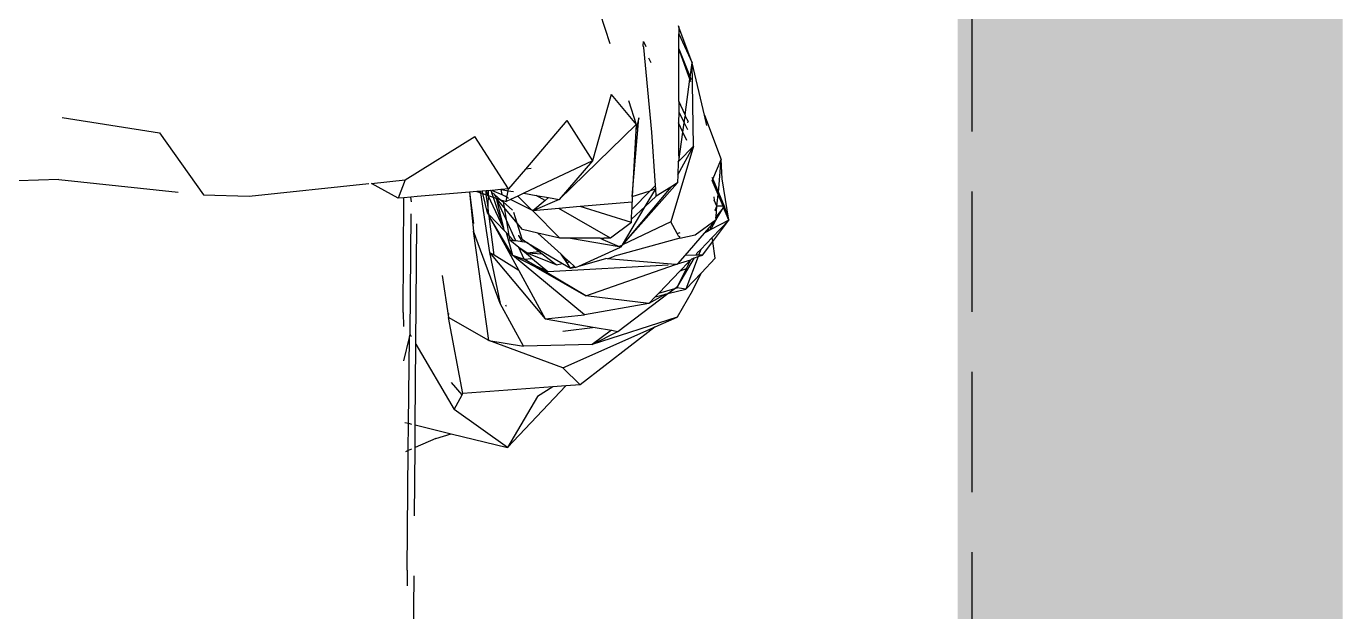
# Model space of a CAD drawing. Header units: millimetres. Extents: x 0 to 460473, y -68369 to 85219.
# Drawn here: x 231396.2 to 231464.6, y -38875.6 to -38845.2 of the extents above; entities that cross this region are included whole.
import ezdxf

# ---------------------------------------------------------------- set-up
doc = ezdxf.new("R2010")
doc.units = ezdxf.units.MM
doc.header["$LTSCALE"] = 50
doc.linetypes.add('HIDDEN2', pattern=[0.1875, 0.125, -0.0625])
doc.layers.add('fur', color=6, linetype='Continuous')
doc.layers.add('hid', color=8, linetype='HIDDEN2')

msp = doc.modelspace()

# ---------------------------------------------------------------- linework, layer by layer
at = {"layer": 'fur', "color": 40, "lineweight": 50, "true_color": 0xf8d731, "const_width": 20}
msp.add_lwpolyline([(231454.62857818, -37422.47504293), (231454.62857818, -39432.25663589), (230244.58358802, -39432.25663589), (230244.58358802, -37422.47504293)], close=True, dxfattribs=at)
at = {"layer": 'hid'}
for p, q in [((231445.38953013, -39441.24134443), (231445.38953013, -37668.9292549)), ((231424.62115225, -38840.09818856), (231427.92392137, -38850.25397763)), ((231430.10895579, -38845.1122003), (231430.14976577, -38845.20041273)), ((231430.14976577, -38845.20041273), (231430.14861405, -38845.55007061)), ((231430.83821764, -38847.0474652), (231430.14976577, -38845.20041273)), ((231430.14605938, -38846.32566309), (231430.14861405, -38845.55007061)), ((231430.14861405, -38845.55007061), (231430.83821764, -38847.0474652)), ((231428.29077078, -38846.16559042), (231428.3039639, -38845.94930202)), ((231428.33192564, -38846.2552047), (231428.29077078, -38846.16559042)), ((231428.3039639, -38845.94930202), (231428.43486332, -38846.21085885)), ((231428.73611459, -38850.6542501), (231428.33192564, -38846.2552047)), ((231430.13710544, -38849.0440548), (231430.14605938, -38846.32566309)), ((231430.72215607, -38847.906591), (231430.14605938, -38846.32566309)), ((231430.14605938, -38846.32566309), (231430.73550039, -38847.807812)), ((231428.69718914, -38847.05056219), (231428.58509902, -38846.80648711)), ((231430.73550039, -38847.807812), (231430.83821764, -38847.0474652)), ((231430.91246245, -38851.38113957), (231430.83821764, -38847.0474652)), ((231431.47312036, -38849.77200619), (231430.83821764, -38847.0474652)), ((231430.47311444, -38849.75007884), (231430.72215607, -38847.906591)), ((231430.72215607, -38847.906591), (231430.73550039, -38847.807812)), ((231430.76832171, -38848.03327902), (231430.72215607, -38847.906591)), ((231430.73550039, -38847.807812), (231430.77655625, -38847.91713888)), ((231426.62294981, -38848.7018803), (231425.65776728, -38852.14935609)), ((231426.62294981, -38848.7018803), (231427.92392137, -38850.25397763)), ((231430.13710544, -38849.0440548), (231430.13524632, -38849.60848126)), ((231430.47311444, -38849.75007884), (231430.13710544, -38849.0440548)), ((231398.09888132, -38849.89269923), (231403.15502787, -38850.6925776)), ((231427.72671497, -38853.99771509), (231428.06228669, -38849.91136306)), ((231428.06228669, -38849.91136306), (231427.90714831, -38850.57239497)), ((231430.13524632, -38849.60848126), (231430.13337096, -38850.17783319)), ((231430.13524632, -38849.60848126), (231430.41636052, -38850.17018997)), ((231430.41636052, -38850.17018997), (231430.46394778, -38849.81793348)), ((231430.47311444, -38849.75007884), (231430.46394778, -38849.81793348)), ((231430.46394778, -38849.81793348), (231430.62188096, -38850.09868269)), ((231431.47312036, -38849.77200619), (231432.34111258, -38852.08336612)), ((231431.59941443, -38850.31396851), (231431.47312036, -38849.77200619)), ((231403.15502787, -38850.6925776), (231405.45455462, -38853.90708881)), ((231424.32079825, -38850.0470091), (231422.17266166, -38852.57336789)), ((231427.92392137, -38850.25397763), (231423.93438776, -38854.15071843)), ((231424.32079825, -38850.0470091), (231425.65776728, -38852.14935609)), ((231427.90714831, -38850.57239497), (231427.72671497, -38853.99771509)), ((231427.92392137, -38850.25397763), (231427.90714831, -38850.57239497)), ((231428.92549254, -38853.42478391), (231428.73611459, -38850.6542501)), ((231430.13337096, -38850.17783319), (231430.12857975, -38851.63243469)), ((231430.35123924, -38850.65223909), (231430.13337096, -38850.17783319)), ((231430.14631745, -38852.16913735), (231430.35123924, -38850.65223909)), ((231430.35123924, -38850.65223909), (231430.41636052, -38850.17018997)), ((231430.55168626, -38851.0887104), (231430.35123924, -38850.65223909)), ((231430.41636052, -38850.17018997), (231430.59193667, -38850.52101767)), ((231430.61622304, -38850.17848217), (231430.62188096, -38850.09868269)), ((231415.91951055, -38853.13453962), (231419.54325723, -38850.88454841)), ((231421.2902601, -38853.61113382), (231419.54325723, -38850.88454841)), ((231430.91246245, -38851.38113957), (231429.72004581, -38855.32453995)), ((231430.08198955, -38852.88151409), (231430.91246245, -38851.38113957)), ((231430.14631745, -38852.16913735), (231430.91246245, -38851.38113957)), ((231430.12857975, -38851.63243469), (231430.14631745, -38852.16913735)), ((231422.17266166, -38852.57336789), (231421.2902601, -38853.61113382)), ((231425.65776728, -38852.14935609), (231422.08635777, -38853.83713)), ((231422.46266047, -38852.53808549), (231422.17266166, -38852.57336789)), ((231425.65776728, -38852.14935609), (231423.93438776, -38854.15071843)), ((231430.10705468, -38852.20952002), (231430.08198955, -38852.88151409)), ((231430.10705468, -38852.20952002), (231430.14631745, -38852.16913735)), ((231431.90282157, -38853.10030448), (231432.34111258, -38852.08336612)), ((231432.19567108, -38853.78653729), (231432.34111258, -38852.08336612)), ((231432.40129587, -38853.09121287), (231432.34111258, -38852.08336612)), ((231397.92545595, -38853.1175422), (231391.27023369, -38853.33784204)), ((231397.92545595, -38853.1175422), (231405.45455462, -38853.90708881)), ((231407.8193268, -38853.99307574), (231414.17733875, -38853.3191919)), ((231414.17733875, -38853.3191919), (231415.91951055, -38853.13453962)), ((231415.57003498, -38854.08972771), (231414.17733875, -38853.3191919)), ((231415.91951055, -38853.13453962), (231415.57003498, -38854.08972771)), ((231430.06670907, -38853.29118247), (231427.21858987, -38856.52147948)), ((231428.65846666, -38853.69942619), (231428.92549254, -38853.42478391)), ((231428.94074846, -38853.60905712), (231428.92549254, -38853.42478391)), ((231430.06670907, -38853.29118247), (231429.7253993, -38853.50936163)), ((231430.08198955, -38852.88151409), (231430.06670907, -38853.29118247)), ((231431.86066925, -38853.00152917), (231431.90282157, -38853.10030448)), ((231431.87626162, -38853.1619298), (231431.90282157, -38853.10030448)), ((231432.18631811, -38853.89606389), (231431.87626162, -38853.1619298)), ((231431.90282157, -38853.10030448), (231432.19567108, -38853.78653729)), ((231432.74683421, -38855.22322202), (231432.40129587, -38853.09121287)), ((231405.45455462, -38853.90708881), (231407.8193268, -38853.99307574)), ((231415.856977, -38854.06572014), (231415.57003498, -38854.08972771)), ((231415.82791718, -38860.02769579), (231415.856977, -38854.06572014)), ((231416.22160579, -38854.03521275), (231415.856977, -38854.06572014)), ((231416.55024322, -38854.00771666), (231416.22160579, -38854.03521275)), ((231416.24747466, -38854.27174985), (231416.22160579, -38854.03521275)), ((231416.48741913, -38861.67145559), (231416.55024322, -38854.00771666)), ((231419.27190751, -38853.78000326), (231416.55024322, -38854.00771666)), ((231419.65196247, -38853.74820521), (231419.27190751, -38853.78000326)), ((231419.27190751, -38853.78000326), (231419.48318814, -38855.4133744)), ((231419.27190751, -38853.78000326), (231419.46863744, -38855.80280056)), ((231419.8239766, -38853.73381331), (231419.65196247, -38853.74820521)), ((231419.65196247, -38853.74820521), (231419.8356771, -38853.81127483)), ((231419.92236227, -38853.72558168), (231419.8239766, -38853.73381331)), ((231419.8239766, -38853.73381331), (231419.8356771, -38853.81127483)), ((231419.8356771, -38853.81127483), (231420.30332909, -38856.90729928)), ((231419.8356771, -38853.81127483), (231419.95294582, -38853.85153343)), ((231420.12760229, -38853.70840987), (231419.92236227, -38853.72558168)), ((231419.95294582, -38853.85153343), (231419.92236227, -38853.72558168)), ((231420.19683654, -38854.85594453), (231419.95294582, -38853.85153343)), ((231419.95294582, -38853.85153343), (231420.14011408, -38853.91578869)), ((231420.24410536, -38853.69866241), (231420.12760229, -38853.70840987)), ((231420.14011408, -38853.91578869), (231420.12760229, -38853.70840987)), ((231420.23392153, -38853.94799299), (231420.12760229, -38853.70840987)), ((231420.21433238, -38854.42759401), (231420.14011408, -38853.91578869)), ((231420.14011408, -38853.91578869), (231420.23392153, -38853.94799299)), ((231420.23392153, -38853.94799299), (231420.21433238, -38854.42759401)), ((231420.24410536, -38853.69866241), (231420.23392153, -38853.94799299)), ((231421.03759351, -38855.64894862), (231420.23392153, -38853.94799299)), ((231420.23392153, -38853.94799299), (231420.5019974, -38854.040024)), ((231420.33839198, -38853.69077373), (231420.24410536, -38853.69866241)), ((231420.39493798, -38853.71841872), (231420.33839198, -38853.69077373)), ((231420.4506874, -38853.68137832), (231420.39493798, -38853.71841872)), ((231420.39493798, -38853.71841872), (231420.41763368, -38853.78659636)), ((231420.41763368, -38853.78659636), (231420.5019974, -38854.040024)), ((231420.41763368, -38853.78659636), (231420.56895729, -38853.87594522)), ((231420.89956084, -38853.64382244), (231420.4506874, -38853.68137832)), ((231420.4506874, -38853.68137832), (231420.94466984, -38853.90081717)), ((231420.5019974, -38854.040024), (231421.03759351, -38855.64894862)), ((231420.5019974, -38854.040024), (231420.6569846, -38854.09323144)), ((231420.58333042, -38853.90753665), (231420.56895729, -38853.87594522)), ((231420.58333042, -38853.90753665), (231420.87947028, -38854.16961124)), ((231420.63858513, -38854.02898385), (231420.58333042, -38853.90753665)), ((231420.63858513, -38854.02898385), (231420.6569846, -38854.09323144)), ((231420.6569846, -38854.09323144), (231421.03759351, -38855.64894862)), ((231420.6569846, -38854.09323144), (231420.87947028, -38854.16961124)), ((231421.17355546, -38855.20482289), (231420.6569846, -38854.09323144)), ((231421.06122531, -38854.56485626), (231420.6569846, -38854.09323144)), ((231420.93144333, -38853.64115493), (231420.89956084, -38853.64382244)), ((231420.89956084, -38853.64382244), (231420.94466984, -38853.90081717)), ((231421.2902601, -38853.61113382), (231420.93144333, -38853.64115493)), ((231420.93144333, -38853.64115493), (231421.27429072, -38853.699332)), ((231420.94466984, -38853.90081717), (231421.1180709, -38853.97783584)), ((231421.20855749, -38854.06237377), (231421.1180709, -38853.97783584)), ((231421.17101844, -38854.26970034), (231421.20855749, -38854.06237377)), ((231421.20855749, -38854.06237377), (231421.27429072, -38853.699332)), ((231421.29372885, -38854.105191), (231421.20855749, -38854.06237377)), ((231421.27429072, -38853.699332), (231421.2902601, -38853.61113382)), ((231421.27429072, -38853.699332), (231421.56026903, -38853.74785908)), ((231421.77812424, -38853.98279476), (231421.40294568, -38854.16009635)), ((231422.08635777, -38853.83713), (231421.77812424, -38853.98279476)), ((231422.51114973, -38854.71721123), (231421.77812424, -38853.98279476)), ((231422.08635777, -38853.83713), (231422.72780263, -38853.94597547)), ((231423.19264316, -38854.21369671), (231422.72780263, -38853.94597547)), ((231422.72780263, -38853.94597547), (231423.38024618, -38854.05668728)), ((231423.38024618, -38854.05668728), (231423.19264316, -38854.21369671)), ((231423.38024618, -38854.05668728), (231423.93438776, -38854.15071843)), ((231429.7253993, -38853.50936163), (231427.21858987, -38856.52147948)), ((231427.72671497, -38853.99771509), (231427.71112374, -38854.29369669)), ((231427.72496504, -38854.65955412), (231428.65846666, -38853.69942619)), ((231427.72671497, -38853.99771509), (231428.65846666, -38853.69942619)), ((231428.39123034, -38854.52348819), (231428.94074846, -38853.60905712)), ((231428.97234807, -38853.99074276), (231428.39123034, -38854.52348819)), ((231428.94074846, -38853.60905712), (231428.65846666, -38853.69942619)), ((231428.97234807, -38853.99074276), (231428.94074846, -38853.60905712)), ((231429.7253993, -38853.50936163), (231428.97234807, -38853.99074276)), ((231431.95925537, -38854.01569673), (231431.9762698, -38854.19072626)), ((231432.12212789, -38854.50833072), (231432.18631811, -38853.89606389)), ((231432.18631811, -38853.89606389), (231432.19567108, -38853.78653729)), ((231432.4459764, -38854.51086802), (231432.18631811, -38853.89606389)), ((231432.19567108, -38853.78653729), (231432.50497612, -38854.51133027)), ((231416.18836675, -38861.15698641), (231416.24747466, -38854.27174985)), ((231420.21433238, -38854.42759401), (231420.19683654, -38854.85594453)), ((231420.27600261, -38854.93897653), (231420.21433238, -38854.42759401)), ((231420.87947028, -38854.16961124), (231421.17101844, -38854.26970034)), ((231420.87947028, -38854.16961124), (231421.01045326, -38854.27559806)), ((231421.01045326, -38854.27559806), (231421.50065037, -38854.71933636)), ((231421.01045326, -38854.27559806), (231421.06122531, -38854.56485626)), ((231421.73647604, -38855.38139976), (231421.06122531, -38854.56485626)), ((231421.06122531, -38854.56485626), (231421.17355546, -38855.20482289)), ((231421.40294568, -38854.16009635), (231421.17101844, -38854.26970034)), ((231422.51114973, -38854.71721123), (231421.40294568, -38854.16009635)), ((231422.56104626, -38854.74229515), (231422.51114973, -38854.71721123)), ((231423.93438776, -38854.15071843), (231422.56104626, -38854.74229515)), ((231423.19264316, -38854.21369671), (231422.56104626, -38854.74229515)), ((231423.90689548, -38854.6250647), (231422.56104626, -38854.74229515)), ((231423.96326074, -38856.17207774), (231422.56104626, -38854.74229515)), ((231425.01247836, -38854.5287627), (231423.90689548, -38854.6250647)), ((231426.59295191, -38856.17207774), (231423.90689548, -38854.6250647)), ((231427.71112374, -38854.29369669), (231425.01247836, -38854.5287627)), ((231427.67587621, -38855.35053599), (231425.01247836, -38854.5287627)), ((231427.21858987, -38856.52147948), (231428.39123034, -38854.52348819)), ((231428.39123034, -38854.52348819), (231427.6817675, -38855.17389527)), ((231427.6817675, -38855.17389527), (231427.69799662, -38854.68729176)), ((231427.69799662, -38854.68729176), (231427.72496504, -38854.65955412)), ((231427.72496504, -38854.65955412), (231427.71112374, -38854.29369669)), ((231432.12212789, -38854.50833072), (231431.9762698, -38854.19072626)), ((231432.02626389, -38854.70502165), (231432.12212789, -38854.50833072)), ((231432.02626389, -38854.70502165), (231432.03081214, -38854.75180997)), ((231432.0746937, -38855.20322506), (231432.47099822, -38854.57011326)), ((231432.08791152, -38855.04843973), (231432.12212789, -38854.50833072)), ((231432.47099822, -38854.57011326), (231432.08791152, -38855.04843973)), ((231432.4459764, -38854.51086802), (231432.12212789, -38854.50833072)), ((231432.50497612, -38854.51133027), (231432.4459764, -38854.51086802)), ((231432.47099822, -38854.57011326), (231432.4459764, -38854.51086802)), ((231432.47099822, -38854.57011326), (231432.50497612, -38854.51133027)), ((231432.74683421, -38855.22322202), (231432.47099822, -38854.57011326)), ((231432.50497612, -38854.51133027), (231432.74683421, -38855.22322202)), ((231420.27600261, -38854.93897653), (231420.19683654, -38854.85594453)), ((231420.28622667, -38855.0197091), (231420.27600261, -38854.93897653)), ((231420.27600261, -38854.93897653), (231421.08301683, -38855.78539978)), ((231420.5440546, -38857.05560422), (231420.28622667, -38855.0197091)), ((231421.50230778, -38857.04494501), (231420.28622667, -38855.0197091)), ((231420.28622667, -38855.0197091), (231421.8299252, -38857.84779683)), ((231421.67789468, -38856.31333621), (231421.17355546, -38855.20482289)), ((231421.17355546, -38855.20482289), (231421.31888343, -38856.03278449)), ((231421.73647604, -38855.38139976), (231421.56229516, -38854.83881387)), ((231422.01770925, -38855.72147959), (231421.73647604, -38855.38139976)), ((231422.0027103, -38856.21073853), (231421.73647604, -38855.38139976)), ((231427.67587621, -38855.35053599), (231426.59295191, -38856.17207774)), ((231429.72004581, -38855.32453995), (231427.21858987, -38856.52147948)), ((231427.67587621, -38855.35053599), (231427.6817675, -38855.17389527)), ((231430.05917592, -38855.92882603), (231429.72004581, -38855.32453995)), ((231430.98539485, -38856.00210358), (231432.0746937, -38855.20322506)), ((231432.0746937, -38855.20322506), (231431.78047106, -38855.54146435)), ((231431.80463241, -38855.72295014), (231432.0746937, -38855.20322506)), ((231432.74683421, -38855.22322202), (231431.80463241, -38855.72295014)), ((231432.74683421, -38855.22322202), (231431.86961357, -38856.1376601)), ((231431.90054664, -38856.34454421), (231432.74683421, -38855.22322202)), ((231432.08791152, -38855.04843973), (231432.06279189, -38855.08078962)), ((231432.0746937, -38855.20322506), (231432.06279189, -38855.08078962)), ((231420.26920648, -38861.48993579), (231419.46863744, -38855.80280056)), ((231420.86166506, -38859.56356204), (231419.46863744, -38855.80280056)), ((231421.08301683, -38855.78539978), (231421.03759351, -38855.64894862)), ((231421.1667431, -38855.87321466), (231421.08301683, -38855.78539978)), ((231421.1667431, -38855.87321466), (231421.50230778, -38857.04494501)), ((231421.1667431, -38855.87321466), (231421.31888343, -38856.03278449)), ((231421.31888343, -38856.03278449), (231421.36000523, -38856.2670633)), ((231421.31888343, -38856.03278449), (231421.57162397, -38856.29786713)), ((231421.83809394, -38856.05978044), (231421.82838906, -38856.01649529)), ((231421.83809394, -38856.05978044), (231422.00098097, -38856.36036558)), ((231422.81057333, -38855.90511034), (231422.01770925, -38855.72147959)), ((231423.96326074, -38856.17207774), (231422.81057333, -38855.90511034)), ((231422.81057333, -38855.90511034), (231424.02307858, -38857.00269946)), ((231424.51236373, -38856.17207774), (231423.96326074, -38856.17207774)), ((231424.51236373, -38856.17207774), (231427.03868349, -38856.60756417)), ((231426.05822234, -38856.17207774), (231424.51236373, -38856.17207774)), ((231426.09390615, -38856.18792723), (231426.05822234, -38856.17207774)), ((231426.25438679, -38856.17207774), (231426.09390615, -38856.18792723)), ((231426.1952233, -38856.23292875), (231426.25438679, -38856.17207774)), ((231426.59295191, -38856.17207774), (231426.25438679, -38856.17207774)), ((231430.19176283, -38856.1650788), (231426.79641268, -38857.10344438)), ((231430.05917592, -38855.92882603), (231430.21242528, -38855.87365515)), ((231430.15104837, -38856.09253089), (231430.05917592, -38855.92882603)), ((231430.19726173, -38856.08752224), (231430.15104837, -38856.09253089)), ((231430.19176283, -38856.1650788), (231430.98539485, -38856.00210358)), ((231430.19176283, -38856.1650788), (231430.19726173, -38856.08752224)), ((231431.46668824, -38855.90219008), (231430.45334132, -38857.06713696)), ((231431.86961357, -38856.1376601), (231431.28088975, -38856.75136143)), ((231431.69993075, -38855.63405375), (231431.46668824, -38855.90219008)), ((231431.63231323, -38855.81434536), (231431.46668824, -38855.90219008)), ((231431.69993075, -38855.63405375), (231431.63231323, -38855.81434536)), ((231431.80463241, -38855.72295014), (231431.63231323, -38855.81434536)), ((231431.78047106, -38855.54146435), (231431.69993075, -38855.63405375)), ((231431.80463241, -38855.72295014), (231431.78047106, -38855.54146435)), ((231431.90054664, -38856.34454421), (231431.86961357, -38856.1376601)), ((231421.83586658, -38856.66055083), (231421.36000523, -38856.2670633)), ((231421.57162397, -38856.29786713), (231421.36000523, -38856.2670633)), ((231421.67789468, -38856.31333621), (231421.57162397, -38856.29786713)), ((231422.00098097, -38856.36036558), (231421.67789468, -38856.31333621)), ((231422.10582809, -38857.25391324), (231421.83586658, -38856.66055083)), ((231422.25825493, -38856.94795976), (231421.83586658, -38856.66055083)), ((231422.42978105, -38857.15165595), (231421.83586658, -38856.66055083)), ((231422.24764288, -38856.3962704), (231422.00098097, -38856.36036558)), ((231422.0027103, -38856.21073853), (231422.24764288, -38856.3962704)), ((231422.24764288, -38856.3962704), (231424.09754015, -38857.48054384)), ((231422.88612711, -38856.87991034), (231422.24764288, -38856.3962704)), ((231424.94153945, -38857.61607169), (231427.11772772, -38856.64267285)), ((231426.09390615, -38856.18792723), (231426.1952233, -38856.23292875)), ((231426.1952233, -38856.23292875), (231427.03868349, -38856.60756417)), ((231427.17924376, -38856.54030648), (231427.03868349, -38856.60756417)), ((231427.03868349, -38856.60756417), (231427.11772772, -38856.64267285)), ((231427.17924376, -38856.54030648), (231427.11772772, -38856.64267285)), ((231427.21858987, -38856.52147948), (231427.17924376, -38856.54030648)), ((231431.28088975, -38856.75136143), (231431.10300156, -38856.9367968)), ((231431.28088975, -38856.75136143), (231431.16846066, -38857.05113611)), ((231431.37068042, -38857.04661143), (231431.90054664, -38856.34454421)), ((231432.03063428, -38857.21458588), (231431.90054664, -38856.34454421)), ((231420.30332909, -38856.90729928), (231423.19943914, -38860.35677476)), ((231420.30332909, -38856.90729928), (231420.86166506, -38859.56356204)), ((231420.5440546, -38857.05560422), (231420.30332909, -38856.90729928)), ((231421.8299252, -38857.84779683), (231420.5440546, -38857.05560422)), ((231425.24135889, -38860.14680669), (231421.50230778, -38857.04494501)), ((231422.7136606, -38857.6755158), (231421.50230778, -38857.04494501)), ((231421.50230778, -38857.04494501), (231422.10582809, -38857.25391324)), ((231422.13294918, -38857.27005784), (231422.10582809, -38857.25391324)), ((231422.48064953, -38857.24552658), (231422.13294918, -38857.27005784)), ((231422.66584522, -38857.58727923), (231422.13294918, -38857.27005784)), ((231422.88612711, -38856.87991034), (231422.25825493, -38856.94795976)), ((231423.77146165, -38857.5505348), (231422.25825493, -38856.94795976)), ((231423.04697117, -38857.00174673), (231422.25825493, -38856.94795976)), ((231422.42978105, -38857.15165595), (231422.48064953, -38857.24552658)), ((231422.54165215, -38857.24416164), (231422.48064953, -38857.24552658)), ((231422.54165215, -38857.24416164), (231423.34342907, -38857.90714724)), ((231423.04697117, -38857.00174673), (231422.88612711, -38856.87991034)), ((231423.77146165, -38857.5505348), (231423.04697117, -38857.00174673)), ((231423.34342907, -38857.90714724), (231429.97088454, -38857.53624741)), ((231423.77146165, -38857.5505348), (231424.09754015, -38857.48054384)), ((231424.3221496, -38857.43233265), (231424.02307858, -38857.00269946)), ((231424.02307858, -38857.00269946), (231424.22725213, -38857.1875223)), ((231424.09754015, -38857.48054384), (231424.51540964, -38857.73384026)), ((231424.22725213, -38857.1875223), (231424.3221496, -38857.43233265)), ((231424.22725213, -38857.1875223), (231424.46404736, -38857.40187508)), ((231424.3221496, -38857.43233265), (231424.46404736, -38857.40187508)), ((231424.51540964, -38857.73384026), (231424.3221496, -38857.43233265)), ((231424.46404736, -38857.40187508), (231424.72406601, -38857.63725025)), ((231424.94153945, -38857.61607169), (231426.34947689, -38857.22696306)), ((231425.3156037, -38859.1646227), (231429.97088454, -38857.53624741)), ((231426.43677533, -38857.23291643), (231426.34947689, -38857.22696306)), ((231426.43677533, -38857.23291643), (231426.79641268, -38857.10344438)), ((231429.97088454, -38857.53624741), (231426.43677533, -38857.23291643)), ((231430.0490853, -38857.53187097), (231429.97088454, -38857.53624741)), ((231430.0490853, -38857.53187097), (231430.0778139, -38857.49884448)), ((231430.45334132, -38857.06713696), (231430.0778139, -38857.49884448)), ((231430.0778139, -38857.49884448), (231430.76867293, -38857.28530983)), ((231430.0966782, -38858.66408886), (231430.95560289, -38857.1918018)), ((231430.64757703, -38857.41154341), (231430.21772991, -38857.85962745)), ((231431.03518718, -38857.05411811), (231430.45334132, -38857.06713696)), ((231431.13987943, -38857.12734353), (231430.50580338, -38858.81800874)), ((231430.63204372, -38857.56564163), (231430.76867293, -38857.28530983)), ((231430.64757703, -38857.41154341), (231430.63204372, -38857.56564163)), ((231430.76867293, -38857.28530983), (231430.64757703, -38857.41154341)), ((231430.76867293, -38857.28530983), (231430.80927381, -38857.2429864)), ((231430.80927381, -38857.2429864), (231430.95560289, -38857.1918018)), ((231430.95560289, -38857.1918018), (231431.13987943, -38857.12734353)), ((231431.03518718, -38857.05411811), (231431.10300156, -38856.9367968)), ((231431.16846066, -38857.05113611), (231431.03518718, -38857.05411811)), ((231431.13987943, -38857.12734353), (231431.37068042, -38857.04661143)), ((231431.37068042, -38857.04661143), (231431.16846066, -38857.05113611)), ((231432.03063428, -38857.21458588), (231431.3135, -38857.96868229)), ((231417.84162618, -38858.10711683), (231418.1789151, -38860.2887851)), ((231421.8299252, -38857.84779683), (231423.19943914, -38860.35677476)), ((231422.66584522, -38857.58727923), (231422.7136606, -38857.6755158)), ((231423.34342907, -38857.90714724), (231422.66584522, -38857.58727923)), ((231425.3156037, -38859.1646227), (231422.66584522, -38857.58727923)), ((231422.7136606, -38857.6755158), (231425.3156037, -38859.1646227)), ((231424.72406601, -38857.63725025), (231424.51540964, -38857.73384026)), ((231424.51540964, -38857.73384026), (231424.75700809, -38857.66707022)), ((231424.78032862, -38857.68818054), (231424.51540964, -38857.73384026)), ((231424.72406601, -38857.63725025), (231424.75700809, -38857.66707022)), ((231424.75700809, -38857.66707022), (231424.78032862, -38857.68818054)), ((231424.78032862, -38857.68818054), (231424.94153945, -38857.61607169)), ((231430.21772991, -38857.85962745), (231429.0957131, -38859.02924755)), ((231430.0966782, -38858.66408886), (231430.54562057, -38857.74296211)), ((231430.21772991, -38857.85962745), (231430.54562057, -38857.74296211)), ((231431.3135, -38857.96868229), (231430.50580338, -38858.81800874)), ((231430.54562057, -38857.74296211), (231430.63204372, -38857.56564163)), ((231430.83315549, -38858.93065828), (231431.3135, -38857.96868229)), ((231429.0957131, -38859.02924755), (231429.93362528, -38858.78629727)), ((231429.57929442, -38859.05186878), (231429.93362528, -38858.78629727)), ((231429.57929442, -38859.05186878), (231430.50580338, -38858.81800874)), ((231429.93362528, -38858.78629727), (231430.0966782, -38858.66408886)), ((231429.93362528, -38858.78629727), (231430.05414745, -38858.75135221)), ((231430.05414745, -38858.75135221), (231430.0966782, -38858.66408886)), ((231430.50580338, -38858.81800874), (231430.05414745, -38858.75135221)), ((231422.0713305, -38861.78189139), (231420.86166506, -38859.56356204)), ((231428.57675073, -38859.57022769), (231425.24135889, -38860.14680669)), ((231428.57675073, -38859.57022769), (231425.3156037, -38859.1646227)), ((231426.96492591, -38861.01134189), (231429.57929442, -38859.05186878)), ((231429.4556601, -38859.08307531), (231428.57675073, -38859.57022769)), ((231428.91257525, -38859.2201553), (231428.57675073, -38859.57022769)), ((231429.0957131, -38859.02924755), (231428.91257525, -38859.2201553)), ((231428.91257525, -38859.2201553), (231429.4556601, -38859.08307531)), ((231429.4556601, -38859.08307531), (231429.57929442, -38859.05186878)), ((231430.83315549, -38858.93065828), (231430.05227258, -38860.28078631)), ((231415.82791718, -38860.02769579), (231415.83875798, -38860.76236539)), ((231418.20134708, -38860.13614707), (231418.19246137, -38860.08602661)), ((231421.13379339, -38859.62811473), (231421.16445782, -38859.69855925)), ((231423.19943914, -38860.35677476), (231425.24135889, -38860.14680669)), ((231418.92811273, -38864.2355183), (231418.1789151, -38860.2887851)), ((231420.26920648, -38861.48993579), (231418.1789151, -38860.2887851)), ((231423.19943914, -38860.35677476), (231425.7916349, -38860.8073848)), ((231424.11418769, -38862.91171959), (231428.91980205, -38860.78253974)), ((231425.7916349, -38860.8073848), (231424.11601973, -38861.01448441)), ((231428.91980205, -38860.78253974), (231425.02481153, -38863.78558672)), ((231430.05227258, -38860.28078631), (231425.63170661, -38861.69023866)), ((231426.63801816, -38860.95451443), (231425.63170661, -38861.69023866)), ((231425.7916349, -38860.8073848), (231426.63801816, -38860.95451443)), ((231426.63801816, -38860.95451443), (231426.96492591, -38861.01134189)), ((231428.91980205, -38860.78253974), (231430.05227258, -38860.28078631)), ((231415.86493202, -38862.53615134), (231416.14786919, -38861.32967295)), ((231416.1027797, -38865.79019131), (231416.14786919, -38861.32967295)), ((231416.14786919, -38861.32967295), (231416.17444666, -38861.21634338)), ((231416.18836675, -38861.15698641), (231416.17444666, -38861.21634338)), ((231416.17444666, -38861.21634338), (231416.25008078, -38861.26315498)), ((231420.26920648, -38861.48993579), (231422.0713305, -38861.78189139)), ((231424.11418769, -38862.91171959), (231420.26920648, -38861.48993579)), ((231425.63170661, -38861.69023866), (231426.96492591, -38861.01134189)), ((231416.45295658, -38865.87544831), (231416.48741913, -38861.67145559)), ((231416.48741913, -38861.67145559), (231418.46258277, -38865.0693915)), ((231425.63170661, -38861.69023866), (231422.0713305, -38861.78189139)), ((231425.02481153, -38863.78558672), (231424.11418769, -38862.91171959)), ((231418.88920213, -38864.30521631), (231418.33702054, -38863.6615656)), ((231418.46258277, -38865.0693915), (231418.88920213, -38864.30521631)), ((231418.88920213, -38864.30521631), (231418.92811273, -38864.2355183)), ((231423.59050675, -38863.89143728), (231418.92811273, -38864.2355183)), ((231421.23513895, -38867.03975856), (231424.27512747, -38863.84091281)), ((231423.59050675, -38863.89143728), (231422.79502991, -38864.40015993)), ((231424.27512747, -38863.84091281), (231423.59050675, -38863.89143728)), ((231425.02481153, -38863.78558672), (231424.27512747, -38863.84091281)), ((231422.79502991, -38864.40015993), (231421.23513895, -38867.03975856)), ((231415.91226427, -38865.74380682), (231416.1027797, -38865.79019131)), ((231421.23513895, -38867.03975856), (231418.46258277, -38865.0693915)), ((231416.08853819, -38867.19904539), (231416.1027797, -38865.79019131)), ((231416.1027797, -38865.79019131), (231416.2517818, -38865.82646861)), ((231416.44337145, -38867.04471223), (231416.45295658, -38865.87544831)), ((231416.45295658, -38865.87544831), (231418.32138843, -38866.33035241)), ((231417.52139857, -38866.57582911), (231418.32138843, -38866.33035241)), ((231418.32138843, -38866.33035241), (231421.23513895, -38867.03975856)), ((231416.26054921, -38889.34669996), (231416.44337145, -38867.04471223)), ((231417.52139857, -38866.57582911), (231416.44337145, -38867.04471223)), ((231416.08853819, -38867.19904539), (231415.93472499, -38867.26594576)), ((231416.0256049, -38873.42477871), (231416.08853819, -38867.19904539)), ((231416.2522669, -38867.12783231), (231416.08853819, -38867.19904539)), ((231416.0256049, -38873.42477871), (231416.03755147, -38874.23438469))]:
    msp.add_line(p, q, dxfattribs=at)

doc.saveas('drawing.dxf')
